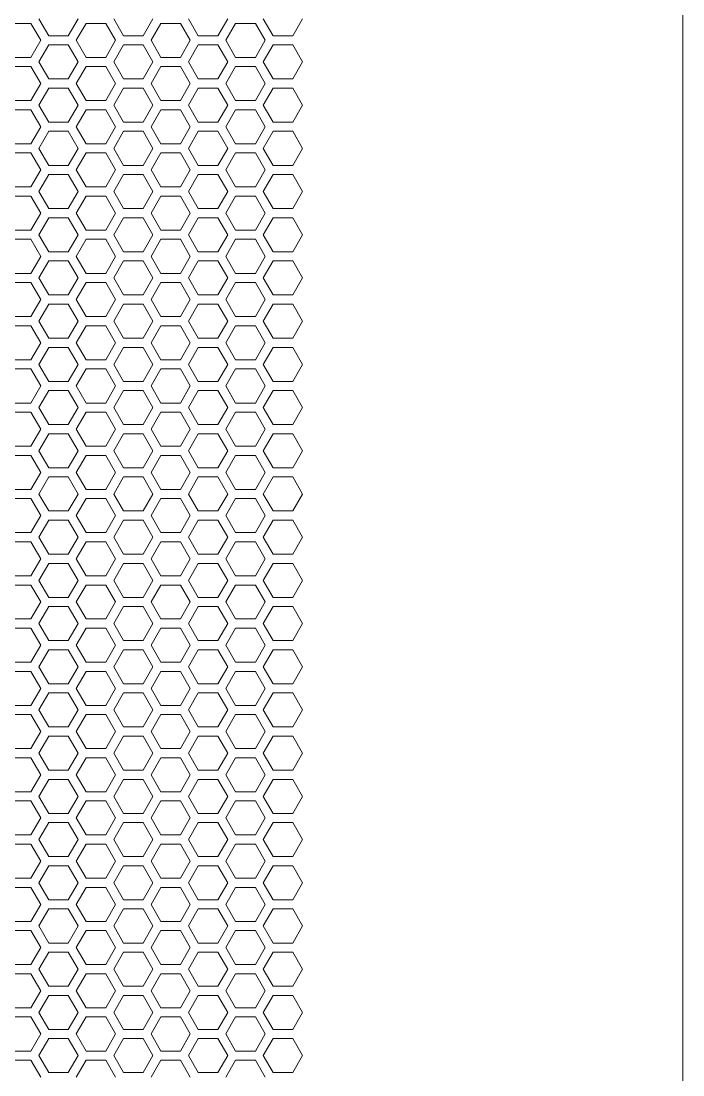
# Model space of a CAD drawing. Header units: millimetres. Extents: x 0 to 140, y -17 to 195.
# Drawn here: x 130.82 to 140, y 151.4 to 166.01 of the extents above; entities that cross this region are included whole.
import ezdxf

# ---------------------------------------------------------------- set-up
doc = ezdxf.new("R2010")
doc.units = ezdxf.units.MM
doc.layers.add('4203-42785_1_0', color=7, linetype='Continuous')
doc.layers.add('Visible (ANSI)', color=7, linetype='Continuous', lineweight=50)

# ---------------------------------------------------------------- blocks, each defined once
blk = doc.blocks.new('a')
at = {"layer": '4203-42785_1_0', "color": 0, "linetype": 'ByBlock', "lineweight": 9}
for p, q in [((1513.646, 474.192), (1513.432, 474.192)), ((1513.752, 474.008), (1513.646, 474.192)), ((1513.732, 474.242), (1513.839, 474.058)), ((1514.052, 474.058), (1514.159, 474.242)), ((1514.246, 474.192), (1514.139, 474.008)), ((1514.459, 474.192), (1514.246, 474.192)), ((1514.566, 474.008), (1514.459, 474.192)), ((1514.546, 474.242), (1514.652, 474.058)), ((1514.866, 474.058), (1514.972, 474.242)), ((1515.059, 474.192), (1514.952, 474.008)), ((1515.272, 474.192), (1515.059, 474.192)), ((1515.379, 474.008), (1515.272, 474.192)), ((1515.359, 474.242), (1515.465, 474.058)), ((1515.679, 474.058), (1515.786, 474.242)), ((1515.872, 474.192), (1515.765, 474.008)), ((1516.086, 474.192), (1515.872, 474.192)), ((1516.192, 474.008), (1516.086, 474.192)), ((1516.172, 474.242), (1516.279, 474.058)), ((1516.492, 474.058), (1516.599, 474.242)), ((1513.646, 473.823), (1513.752, 474.008)), ((1513.839, 474.058), (1514.052, 474.058)), ((1514.139, 474.008), (1514.246, 473.823)), ((1514.459, 473.823), (1514.566, 474.008)), ((1514.652, 474.058), (1514.866, 474.058)), ((1514.952, 474.008), (1515.059, 473.823)), ((1515.272, 473.823), (1515.379, 474.008)), ((1515.465, 474.058), (1515.679, 474.058)), ((1515.765, 474.008), (1515.872, 473.823)), ((1516.086, 473.823), (1516.192, 474.008)), ((1516.279, 474.058), (1516.492, 474.058)), ((1513.839, 473.958), (1513.732, 473.773)), ((1514.052, 473.958), (1513.839, 473.958)), ((1514.159, 473.773), (1514.052, 473.958)), ((1514.652, 473.958), (1514.546, 473.773)), ((1514.866, 473.958), (1514.652, 473.958)), ((1514.972, 473.773), (1514.866, 473.958)), ((1515.465, 473.958), (1515.359, 473.773)), ((1515.679, 473.958), (1515.465, 473.958)), ((1515.786, 473.773), (1515.679, 473.958)), ((1516.279, 473.958), (1516.172, 473.773)), ((1516.492, 473.958), (1516.279, 473.958)), ((1516.599, 473.773), (1516.492, 473.958)), ((1513.432, 473.823), (1513.646, 473.823)), ((1513.732, 473.773), (1513.839, 473.588)), ((1514.052, 473.588), (1514.159, 473.773)), ((1514.246, 473.823), (1514.459, 473.823)), ((1514.546, 473.773), (1514.652, 473.588)), ((1514.866, 473.588), (1514.972, 473.773)), ((1515.059, 473.823), (1515.272, 473.823)), ((1515.359, 473.773), (1515.465, 473.588)), ((1515.679, 473.588), (1515.786, 473.773)), ((1515.872, 473.823), (1516.086, 473.823)), ((1516.172, 473.773), (1516.279, 473.588)), ((1516.492, 473.588), (1516.599, 473.773)), ((1513.646, 473.723), (1513.432, 473.723)), ((1513.752, 473.538), (1513.646, 473.723)), ((1514.246, 473.723), (1514.139, 473.538)), ((1514.459, 473.723), (1514.246, 473.723)), ((1514.566, 473.538), (1514.459, 473.723)), ((1515.059, 473.723), (1514.952, 473.538)), ((1515.272, 473.723), (1515.059, 473.723)), ((1515.379, 473.538), (1515.272, 473.723)), ((1515.872, 473.723), (1515.765, 473.538)), ((1516.086, 473.723), (1515.872, 473.723)), ((1516.192, 473.538), (1516.086, 473.723)), ((1513.646, 473.353), (1513.752, 473.538)), ((1513.839, 473.588), (1514.052, 473.588)), ((1514.139, 473.538), (1514.246, 473.353)), ((1514.459, 473.353), (1514.566, 473.538)), ((1514.652, 473.588), (1514.866, 473.588)), ((1514.952, 473.538), (1515.059, 473.353)), ((1515.272, 473.353), (1515.379, 473.538)), ((1515.465, 473.588), (1515.679, 473.588)), ((1515.765, 473.538), (1515.872, 473.353)), ((1516.086, 473.353), (1516.192, 473.538)), ((1516.279, 473.588), (1516.492, 473.588)), ((1513.839, 473.488), (1513.732, 473.303)), ((1514.052, 473.488), (1513.839, 473.488)), ((1514.159, 473.303), (1514.052, 473.488)), ((1514.652, 473.488), (1514.546, 473.303)), ((1514.866, 473.488), (1514.652, 473.488)), ((1514.972, 473.303), (1514.866, 473.488)), ((1515.465, 473.488), (1515.359, 473.303)), ((1515.679, 473.488), (1515.465, 473.488)), ((1515.786, 473.303), (1515.679, 473.488)), ((1516.279, 473.488), (1516.172, 473.303)), ((1516.492, 473.488), (1516.279, 473.488)), ((1516.599, 473.303), (1516.492, 473.488)), ((1513.432, 473.353), (1513.646, 473.353)), ((1513.732, 473.303), (1513.839, 473.118)), ((1514.052, 473.118), (1514.159, 473.303)), ((1514.246, 473.353), (1514.459, 473.353)), ((1514.546, 473.303), (1514.652, 473.118)), ((1514.866, 473.118), (1514.972, 473.303)), ((1515.059, 473.353), (1515.272, 473.353)), ((1515.359, 473.303), (1515.465, 473.118)), ((1515.679, 473.118), (1515.786, 473.303)), ((1515.872, 473.353), (1516.086, 473.353)), ((1516.172, 473.303), (1516.279, 473.118)), ((1516.492, 473.118), (1516.599, 473.303)), ((1513.646, 473.253), (1513.432, 473.253)), ((1513.752, 473.069), (1513.646, 473.253)), ((1514.246, 473.253), (1514.139, 473.069)), ((1514.459, 473.253), (1514.246, 473.253)), ((1514.566, 473.069), (1514.459, 473.253)), ((1515.059, 473.253), (1514.952, 473.069)), ((1515.272, 473.253), (1515.059, 473.253)), ((1515.379, 473.069), (1515.272, 473.253)), ((1515.872, 473.253), (1515.765, 473.069)), ((1516.086, 473.253), (1515.872, 473.253)), ((1516.192, 473.069), (1516.086, 473.253)), ((1513.646, 472.884), (1513.752, 473.069)), ((1513.839, 473.118), (1514.052, 473.118)), ((1514.139, 473.069), (1514.246, 472.884)), ((1514.459, 472.884), (1514.566, 473.069)), ((1514.652, 473.118), (1514.866, 473.118)), ((1514.952, 473.069), (1515.059, 472.884)), ((1515.272, 472.884), (1515.379, 473.069)), ((1515.465, 473.118), (1515.679, 473.118)), ((1515.765, 473.069), (1515.872, 472.884)), ((1516.086, 472.884), (1516.192, 473.069)), ((1516.279, 473.118), (1516.492, 473.118)), ((1513.839, 473.019), (1513.732, 472.834)), ((1514.052, 473.019), (1513.839, 473.019)), ((1514.159, 472.834), (1514.052, 473.019)), ((1514.652, 473.019), (1514.546, 472.834)), ((1514.866, 473.019), (1514.652, 473.019)), ((1514.972, 472.834), (1514.866, 473.019)), ((1515.465, 473.019), (1515.359, 472.834)), ((1515.679, 473.019), (1515.465, 473.019)), ((1515.786, 472.834), (1515.679, 473.019)), ((1516.279, 473.019), (1516.172, 472.834)), ((1516.492, 473.019), (1516.279, 473.019)), ((1516.599, 472.834), (1516.492, 473.019)), ((1513.432, 472.884), (1513.646, 472.884)), ((1513.732, 472.834), (1513.839, 472.649)), ((1514.052, 472.649), (1514.159, 472.834)), ((1514.246, 472.884), (1514.459, 472.884)), ((1514.546, 472.834), (1514.652, 472.649)), ((1514.866, 472.649), (1514.972, 472.834)), ((1515.059, 472.884), (1515.272, 472.884)), ((1515.359, 472.834), (1515.465, 472.649)), ((1515.679, 472.649), (1515.786, 472.834)), ((1515.872, 472.884), (1516.086, 472.884)), ((1516.172, 472.834), (1516.279, 472.649)), ((1516.492, 472.649), (1516.599, 472.834)), ((1513.646, 472.784), (1513.432, 472.784)), ((1513.752, 472.599), (1513.646, 472.784)), ((1514.246, 472.784), (1514.139, 472.599)), ((1514.459, 472.784), (1514.246, 472.784)), ((1514.566, 472.599), (1514.459, 472.784)), ((1515.059, 472.784), (1514.952, 472.599)), ((1515.272, 472.784), (1515.059, 472.784)), ((1515.379, 472.599), (1515.272, 472.784)), ((1515.872, 472.784), (1515.765, 472.599)), ((1516.086, 472.784), (1515.872, 472.784)), ((1516.192, 472.599), (1516.086, 472.784)), ((1513.646, 472.414), (1513.752, 472.599)), ((1513.839, 472.649), (1514.052, 472.649)), ((1514.139, 472.599), (1514.246, 472.414)), ((1514.459, 472.414), (1514.566, 472.599)), ((1514.652, 472.649), (1514.866, 472.649)), ((1514.952, 472.599), (1515.059, 472.414)), ((1515.272, 472.414), (1515.379, 472.599)), ((1515.465, 472.649), (1515.679, 472.649)), ((1515.765, 472.599), (1515.872, 472.414)), ((1516.086, 472.414), (1516.192, 472.599)), ((1516.279, 472.649), (1516.492, 472.649)), ((1513.839, 472.549), (1513.732, 472.364)), ((1514.052, 472.549), (1513.839, 472.549)), ((1514.159, 472.364), (1514.052, 472.549)), ((1514.652, 472.549), (1514.546, 472.364)), ((1514.866, 472.549), (1514.652, 472.549)), ((1514.972, 472.364), (1514.866, 472.549)), ((1515.465, 472.549), (1515.359, 472.364)), ((1515.679, 472.549), (1515.465, 472.549)), ((1515.786, 472.364), (1515.679, 472.549)), ((1516.279, 472.549), (1516.172, 472.364)), ((1516.492, 472.549), (1516.279, 472.549)), ((1516.599, 472.364), (1516.492, 472.549)), ((1513.432, 472.414), (1513.646, 472.414)), ((1513.732, 472.364), (1513.839, 472.179)), ((1514.052, 472.179), (1514.159, 472.364)), ((1514.246, 472.414), (1514.459, 472.414)), ((1514.546, 472.364), (1514.652, 472.179)), ((1514.866, 472.179), (1514.972, 472.364)), ((1515.059, 472.414), (1515.272, 472.414)), ((1515.359, 472.364), (1515.465, 472.179)), ((1515.679, 472.179), (1515.786, 472.364)), ((1515.872, 472.414), (1516.086, 472.414)), ((1516.172, 472.364), (1516.279, 472.179)), ((1516.492, 472.179), (1516.599, 472.364)), ((1513.646, 472.314), (1513.432, 472.314)), ((1513.752, 472.129), (1513.646, 472.314)), ((1514.246, 472.314), (1514.139, 472.129)), ((1514.459, 472.314), (1514.246, 472.314)), ((1514.566, 472.129), (1514.459, 472.314)), ((1515.059, 472.314), (1514.952, 472.129)), ((1515.272, 472.314), (1515.059, 472.314)), ((1515.379, 472.129), (1515.272, 472.314)), ((1515.872, 472.314), (1515.765, 472.129)), ((1516.086, 472.314), (1515.872, 472.314)), ((1516.192, 472.129), (1516.086, 472.314)), ((1513.839, 472.179), (1514.052, 472.179)), ((1514.652, 472.179), (1514.866, 472.179)), ((1515.465, 472.179), (1515.679, 472.179)), ((1516.279, 472.179), (1516.492, 472.179)), ((1513.646, 471.945), (1513.752, 472.129)), ((1513.839, 472.08), (1513.732, 471.895)), ((1514.052, 472.08), (1513.839, 472.08)), ((1514.159, 471.895), (1514.052, 472.08)), ((1514.139, 472.129), (1514.246, 471.945)), ((1514.459, 471.945), (1514.566, 472.129)), ((1514.652, 472.08), (1514.546, 471.895)), ((1514.866, 472.08), (1514.652, 472.08)), ((1514.972, 471.895), (1514.866, 472.08)), ((1514.952, 472.129), (1515.059, 471.945)), ((1515.272, 471.945), (1515.379, 472.129)), ((1515.465, 472.08), (1515.359, 471.895)), ((1515.679, 472.08), (1515.465, 472.08)), ((1515.786, 471.895), (1515.679, 472.08)), ((1515.765, 472.129), (1515.872, 471.945)), ((1516.086, 471.945), (1516.192, 472.129)), ((1516.279, 472.08), (1516.172, 471.895)), ((1516.492, 472.08), (1516.279, 472.08)), ((1516.599, 471.895), (1516.492, 472.08)), ((1513.432, 471.945), (1513.646, 471.945)), ((1514.246, 471.945), (1514.459, 471.945)), ((1515.059, 471.945), (1515.272, 471.945)), ((1515.872, 471.945), (1516.086, 471.945)), ((1513.646, 471.845), (1513.432, 471.845)), ((1513.752, 471.66), (1513.646, 471.845)), ((1513.732, 471.895), (1513.839, 471.71)), ((1514.052, 471.71), (1514.159, 471.895)), ((1514.246, 471.845), (1514.139, 471.66)), ((1514.459, 471.845), (1514.246, 471.845)), ((1514.566, 471.66), (1514.459, 471.845)), ((1514.546, 471.895), (1514.652, 471.71)), ((1514.866, 471.71), (1514.972, 471.895)), ((1515.059, 471.845), (1514.952, 471.66)), ((1515.272, 471.845), (1515.059, 471.845)), ((1515.379, 471.66), (1515.272, 471.845)), ((1515.359, 471.895), (1515.465, 471.71)), ((1515.679, 471.71), (1515.786, 471.895)), ((1515.872, 471.845), (1515.765, 471.66)), ((1516.086, 471.845), (1515.872, 471.845)), ((1516.192, 471.66), (1516.086, 471.845)), ((1516.172, 471.895), (1516.279, 471.71)), ((1516.492, 471.71), (1516.599, 471.895)), ((1513.839, 471.71), (1514.052, 471.71)), ((1514.652, 471.71), (1514.866, 471.71)), ((1515.465, 471.71), (1515.679, 471.71)), ((1516.279, 471.71), (1516.492, 471.71)), ((1513.646, 471.475), (1513.752, 471.66)), ((1513.839, 471.61), (1513.732, 471.425)), ((1514.052, 471.61), (1513.839, 471.61)), ((1514.159, 471.425), (1514.052, 471.61)), ((1514.139, 471.66), (1514.246, 471.475)), ((1514.459, 471.475), (1514.566, 471.66)), ((1514.652, 471.61), (1514.546, 471.425)), ((1514.866, 471.61), (1514.652, 471.61)), ((1514.972, 471.425), (1514.866, 471.61)), ((1514.952, 471.66), (1515.059, 471.475)), ((1515.272, 471.475), (1515.379, 471.66)), ((1515.465, 471.61), (1515.359, 471.425)), ((1515.679, 471.61), (1515.465, 471.61)), ((1515.786, 471.425), (1515.679, 471.61)), ((1515.765, 471.66), (1515.872, 471.475)), ((1516.086, 471.475), (1516.192, 471.66)), ((1516.279, 471.61), (1516.172, 471.425)), ((1516.492, 471.61), (1516.279, 471.61)), ((1516.599, 471.425), (1516.492, 471.61)), ((1513.432, 471.475), (1513.646, 471.475)), ((1514.246, 471.475), (1514.459, 471.475)), ((1515.059, 471.475), (1515.272, 471.475)), ((1515.872, 471.475), (1516.086, 471.475)), ((1513.646, 471.375), (1513.432, 471.375)), ((1513.752, 471.19), (1513.646, 471.375)), ((1513.732, 471.425), (1513.839, 471.24)), ((1514.052, 471.24), (1514.159, 471.425)), ((1514.246, 471.375), (1514.139, 471.19)), ((1514.459, 471.375), (1514.246, 471.375)), ((1514.566, 471.19), (1514.459, 471.375)), ((1514.546, 471.425), (1514.652, 471.24)), ((1514.866, 471.24), (1514.972, 471.425)), ((1515.059, 471.375), (1514.952, 471.19)), ((1515.272, 471.375), (1515.059, 471.375)), ((1515.379, 471.19), (1515.272, 471.375)), ((1515.359, 471.425), (1515.465, 471.24)), ((1515.679, 471.24), (1515.786, 471.425)), ((1515.872, 471.375), (1515.765, 471.19)), ((1516.086, 471.375), (1515.872, 471.375)), ((1516.192, 471.19), (1516.086, 471.375)), ((1516.172, 471.425), (1516.279, 471.24)), ((1516.492, 471.24), (1516.599, 471.425)), ((1513.839, 471.24), (1514.052, 471.24)), ((1514.652, 471.24), (1514.866, 471.24)), ((1515.465, 471.24), (1515.679, 471.24)), ((1516.279, 471.24), (1516.492, 471.24)), ((1513.646, 471.005), (1513.752, 471.19)), ((1513.839, 471.14), (1513.732, 470.956)), ((1514.052, 471.14), (1513.839, 471.14)), ((1514.159, 470.956), (1514.052, 471.14)), ((1514.139, 471.19), (1514.246, 471.005)), ((1514.459, 471.005), (1514.566, 471.19)), ((1514.652, 471.14), (1514.546, 470.956)), ((1514.866, 471.14), (1514.652, 471.14)), ((1514.972, 470.956), (1514.866, 471.14)), ((1514.952, 471.19), (1515.059, 471.005)), ((1515.272, 471.005), (1515.379, 471.19)), ((1515.465, 471.14), (1515.359, 470.956)), ((1515.679, 471.14), (1515.465, 471.14)), ((1515.786, 470.956), (1515.679, 471.14)), ((1515.765, 471.19), (1515.872, 471.005)), ((1516.086, 471.005), (1516.192, 471.19)), ((1516.279, 471.14), (1516.172, 470.956)), ((1516.492, 471.14), (1516.279, 471.14)), ((1516.599, 470.956), (1516.492, 471.14)), ((1513.432, 471.005), (1513.646, 471.005)), ((1514.246, 471.005), (1514.459, 471.005)), ((1515.059, 471.005), (1515.272, 471.005)), ((1515.872, 471.005), (1516.086, 471.005)), ((1513.646, 470.906), (1513.432, 470.906)), ((1513.752, 470.721), (1513.646, 470.906)), ((1513.732, 470.956), (1513.839, 470.771)), ((1514.052, 470.771), (1514.159, 470.956)), ((1514.246, 470.906), (1514.139, 470.721)), ((1514.459, 470.906), (1514.246, 470.906)), ((1514.566, 470.721), (1514.459, 470.906)), ((1514.546, 470.956), (1514.652, 470.771)), ((1514.866, 470.771), (1514.972, 470.956)), ((1515.059, 470.906), (1514.952, 470.721)), ((1515.272, 470.906), (1515.059, 470.906)), ((1515.379, 470.721), (1515.272, 470.906)), ((1515.359, 470.956), (1515.465, 470.771)), ((1515.679, 470.771), (1515.786, 470.956)), ((1515.872, 470.906), (1515.765, 470.721)), ((1516.086, 470.906), (1515.872, 470.906)), ((1516.192, 470.721), (1516.086, 470.906)), ((1516.172, 470.956), (1516.279, 470.771)), ((1516.492, 470.771), (1516.599, 470.956)), ((1513.839, 470.771), (1514.052, 470.771)), ((1514.652, 470.771), (1514.866, 470.771)), ((1515.465, 470.771), (1515.679, 470.771)), ((1516.279, 470.771), (1516.492, 470.771)), ((1513.646, 470.536), (1513.752, 470.721)), ((1513.839, 470.671), (1513.732, 470.486)), ((1514.052, 470.671), (1513.839, 470.671)), ((1514.159, 470.486), (1514.052, 470.671)), ((1514.139, 470.721), (1514.246, 470.536)), ((1514.459, 470.536), (1514.566, 470.721)), ((1514.652, 470.671), (1514.546, 470.486)), ((1514.866, 470.671), (1514.652, 470.671)), ((1514.972, 470.486), (1514.866, 470.671)), ((1514.952, 470.721), (1515.059, 470.536)), ((1515.272, 470.536), (1515.379, 470.721)), ((1515.465, 470.671), (1515.359, 470.486)), ((1515.679, 470.671), (1515.465, 470.671)), ((1515.786, 470.486), (1515.679, 470.671)), ((1515.765, 470.721), (1515.872, 470.536)), ((1516.086, 470.536), (1516.192, 470.721)), ((1516.279, 470.671), (1516.172, 470.486)), ((1516.492, 470.671), (1516.279, 470.671)), ((1516.599, 470.486), (1516.492, 470.671)), ((1513.432, 470.536), (1513.646, 470.536)), ((1514.246, 470.536), (1514.459, 470.536)), ((1515.059, 470.536), (1515.272, 470.536)), ((1515.872, 470.536), (1516.086, 470.536)), ((1513.646, 470.436), (1513.432, 470.436)), ((1513.752, 470.251), (1513.646, 470.436)), ((1513.732, 470.486), (1513.839, 470.301)), ((1514.052, 470.301), (1514.159, 470.486)), ((1514.246, 470.436), (1514.139, 470.251)), ((1514.459, 470.436), (1514.246, 470.436)), ((1514.566, 470.251), (1514.459, 470.436)), ((1514.546, 470.486), (1514.652, 470.301)), ((1514.866, 470.301), (1514.972, 470.486)), ((1515.059, 470.436), (1514.952, 470.251)), ((1515.272, 470.436), (1515.059, 470.436)), ((1515.379, 470.251), (1515.272, 470.436)), ((1515.359, 470.486), (1515.465, 470.301)), ((1515.679, 470.301), (1515.786, 470.486)), ((1515.872, 470.436), (1515.765, 470.251)), ((1516.086, 470.436), (1515.872, 470.436)), ((1516.192, 470.251), (1516.086, 470.436)), ((1516.172, 470.486), (1516.279, 470.301)), ((1516.492, 470.301), (1516.599, 470.486)), ((1513.839, 470.301), (1514.052, 470.301)), ((1514.652, 470.301), (1514.866, 470.301)), ((1515.465, 470.301), (1515.679, 470.301)), ((1516.279, 470.301), (1516.492, 470.301)), ((1513.646, 470.066), (1513.752, 470.251)), ((1513.839, 470.201), (1513.732, 470.016)), ((1514.052, 470.201), (1513.839, 470.201)), ((1514.159, 470.016), (1514.052, 470.201)), ((1514.139, 470.251), (1514.246, 470.066)), ((1514.459, 470.066), (1514.566, 470.251)), ((1514.652, 470.201), (1514.546, 470.016)), ((1514.866, 470.201), (1514.652, 470.201)), ((1514.972, 470.016), (1514.866, 470.201)), ((1514.952, 470.251), (1515.059, 470.066)), ((1515.272, 470.066), (1515.379, 470.251)), ((1515.465, 470.201), (1515.359, 470.016)), ((1515.679, 470.201), (1515.465, 470.201)), ((1515.786, 470.016), (1515.679, 470.201)), ((1515.765, 470.251), (1515.872, 470.066)), ((1516.086, 470.066), (1516.192, 470.251)), ((1516.279, 470.201), (1516.172, 470.016)), ((1516.492, 470.201), (1516.279, 470.201)), ((1516.599, 470.016), (1516.492, 470.201)), ((1513.432, 470.066), (1513.646, 470.066)), ((1513.646, 469.967), (1513.432, 469.967)), ((1513.752, 469.782), (1513.646, 469.967)), ((1513.732, 470.016), (1513.839, 469.832)), ((1514.052, 469.832), (1514.159, 470.016)), ((1514.246, 469.967), (1514.139, 469.782)), ((1514.246, 470.066), (1514.459, 470.066)), ((1514.459, 469.967), (1514.246, 469.967)), ((1514.566, 469.782), (1514.459, 469.967)), ((1514.546, 470.016), (1514.652, 469.832)), ((1514.866, 469.832), (1514.972, 470.016)), ((1515.059, 469.967), (1514.952, 469.782)), ((1515.059, 470.066), (1515.272, 470.066)), ((1515.272, 469.967), (1515.059, 469.967)), ((1515.379, 469.782), (1515.272, 469.967)), ((1515.359, 470.016), (1515.465, 469.832)), ((1515.679, 469.832), (1515.786, 470.016)), ((1515.872, 469.967), (1515.765, 469.782)), ((1515.872, 470.066), (1516.086, 470.066)), ((1516.086, 469.967), (1515.872, 469.967)), ((1516.192, 469.782), (1516.086, 469.967)), ((1516.172, 470.016), (1516.279, 469.832)), ((1516.492, 469.832), (1516.599, 470.016)), ((1513.646, 469.597), (1513.752, 469.782)), ((1513.839, 469.732), (1513.732, 469.547)), ((1513.839, 469.832), (1514.052, 469.832)), ((1514.052, 469.732), (1513.839, 469.732)), ((1514.159, 469.547), (1514.052, 469.732)), ((1514.139, 469.782), (1514.246, 469.597)), ((1514.459, 469.597), (1514.566, 469.782)), ((1514.652, 469.732), (1514.546, 469.547)), ((1514.652, 469.832), (1514.866, 469.832)), ((1514.866, 469.732), (1514.652, 469.732)), ((1514.972, 469.547), (1514.866, 469.732)), ((1514.952, 469.782), (1515.059, 469.597)), ((1515.272, 469.597), (1515.379, 469.782)), ((1515.465, 469.732), (1515.359, 469.547)), ((1515.465, 469.832), (1515.679, 469.832)), ((1515.679, 469.732), (1515.465, 469.732)), ((1515.786, 469.547), (1515.679, 469.732)), ((1515.765, 469.782), (1515.872, 469.597)), ((1516.086, 469.597), (1516.192, 469.782)), ((1516.279, 469.732), (1516.172, 469.547)), ((1516.279, 469.832), (1516.492, 469.832)), ((1516.492, 469.732), (1516.279, 469.732)), ((1516.599, 469.547), (1516.492, 469.732)), ((1513.432, 469.597), (1513.646, 469.597)), ((1513.646, 469.497), (1513.432, 469.497)), ((1513.752, 469.312), (1513.646, 469.497)), ((1513.732, 469.547), (1513.839, 469.362)), ((1514.052, 469.362), (1514.159, 469.547)), ((1514.246, 469.497), (1514.139, 469.312)), ((1514.246, 469.597), (1514.459, 469.597)), ((1514.459, 469.497), (1514.246, 469.497)), ((1514.566, 469.312), (1514.459, 469.497)), ((1514.546, 469.547), (1514.652, 469.362)), ((1514.866, 469.362), (1514.972, 469.547)), ((1515.059, 469.497), (1514.952, 469.312)), ((1515.059, 469.597), (1515.272, 469.597)), ((1515.272, 469.497), (1515.059, 469.497)), ((1515.379, 469.312), (1515.272, 469.497)), ((1515.359, 469.547), (1515.465, 469.362)), ((1515.679, 469.362), (1515.786, 469.547)), ((1515.872, 469.497), (1515.765, 469.312)), ((1515.872, 469.597), (1516.086, 469.597)), ((1516.086, 469.497), (1515.872, 469.497)), ((1516.192, 469.312), (1516.086, 469.497)), ((1516.172, 469.547), (1516.279, 469.362)), ((1516.492, 469.362), (1516.599, 469.547)), ((1513.646, 469.127), (1513.752, 469.312)), ((1513.839, 469.362), (1514.052, 469.362)), ((1514.139, 469.312), (1514.246, 469.127)), ((1514.459, 469.127), (1514.566, 469.312)), ((1514.652, 469.362), (1514.866, 469.362)), ((1514.952, 469.312), (1515.059, 469.127)), ((1515.272, 469.127), (1515.379, 469.312)), ((1515.465, 469.362), (1515.679, 469.362)), ((1515.765, 469.312), (1515.872, 469.127)), ((1516.086, 469.127), (1516.192, 469.312)), ((1516.279, 469.362), (1516.492, 469.362)), ((1513.839, 469.262), (1513.732, 469.077)), ((1514.052, 469.262), (1513.839, 469.262)), ((1514.159, 469.077), (1514.052, 469.262)), ((1514.652, 469.262), (1514.546, 469.077)), ((1514.866, 469.262), (1514.652, 469.262)), ((1514.972, 469.077), (1514.866, 469.262)), ((1515.465, 469.262), (1515.359, 469.077)), ((1515.679, 469.262), (1515.465, 469.262)), ((1515.786, 469.077), (1515.679, 469.262)), ((1516.279, 469.262), (1516.172, 469.077)), ((1516.492, 469.262), (1516.279, 469.262)), ((1516.599, 469.077), (1516.492, 469.262)), ((1513.432, 469.127), (1513.646, 469.127)), ((1513.732, 469.077), (1513.839, 468.893)), ((1514.052, 468.893), (1514.159, 469.077)), ((1514.246, 469.127), (1514.459, 469.127)), ((1514.546, 469.077), (1514.652, 468.893)), ((1514.866, 468.893), (1514.972, 469.077)), ((1515.059, 469.127), (1515.272, 469.127)), ((1515.359, 469.077), (1515.465, 468.893)), ((1515.679, 468.893), (1515.786, 469.077)), ((1515.872, 469.127), (1516.086, 469.127)), ((1516.172, 469.077), (1516.279, 468.893)), ((1516.492, 468.893), (1516.599, 469.077)), ((1513.646, 469.027), (1513.432, 469.027)), ((1513.752, 468.843), (1513.646, 469.027)), ((1514.246, 469.027), (1514.139, 468.843)), ((1514.459, 469.027), (1514.246, 469.027)), ((1514.566, 468.843), (1514.459, 469.027)), ((1515.059, 469.027), (1514.952, 468.843)), ((1515.272, 469.027), (1515.059, 469.027)), ((1515.379, 468.843), (1515.272, 469.027)), ((1515.872, 469.027), (1515.765, 468.843)), ((1516.086, 469.027), (1515.872, 469.027)), ((1516.192, 468.843), (1516.086, 469.027)), ((1513.646, 468.658), (1513.752, 468.843)), ((1513.839, 468.893), (1514.052, 468.893)), ((1514.139, 468.843), (1514.246, 468.658)), ((1514.459, 468.658), (1514.566, 468.843)), ((1514.652, 468.893), (1514.866, 468.893)), ((1514.952, 468.843), (1515.059, 468.658)), ((1515.272, 468.658), (1515.379, 468.843)), ((1515.465, 468.893), (1515.679, 468.893)), ((1515.765, 468.843), (1515.872, 468.658)), ((1516.086, 468.658), (1516.192, 468.843)), ((1516.279, 468.893), (1516.492, 468.893)), ((1513.839, 468.793), (1513.732, 468.608)), ((1514.052, 468.793), (1513.839, 468.793)), ((1514.159, 468.608), (1514.052, 468.793)), ((1514.652, 468.793), (1514.546, 468.608)), ((1514.866, 468.793), (1514.652, 468.793)), ((1514.972, 468.608), (1514.866, 468.793)), ((1515.465, 468.793), (1515.359, 468.608)), ((1515.679, 468.793), (1515.465, 468.793)), ((1515.786, 468.608), (1515.679, 468.793)), ((1516.279, 468.793), (1516.172, 468.608)), ((1516.492, 468.793), (1516.279, 468.793)), ((1516.599, 468.608), (1516.492, 468.793)), ((1513.432, 468.658), (1513.646, 468.658)), ((1513.732, 468.608), (1513.839, 468.423)), ((1514.052, 468.423), (1514.159, 468.608)), ((1514.246, 468.658), (1514.459, 468.658)), ((1514.546, 468.608), (1514.652, 468.423)), ((1514.866, 468.423), (1514.972, 468.608)), ((1515.059, 468.658), (1515.272, 468.658)), ((1515.359, 468.608), (1515.465, 468.423)), ((1515.679, 468.423), (1515.786, 468.608)), ((1515.872, 468.658), (1516.086, 468.658)), ((1516.172, 468.608), (1516.279, 468.423)), ((1516.492, 468.423), (1516.599, 468.608)), ((1513.646, 468.558), (1513.432, 468.558)), ((1513.752, 468.373), (1513.646, 468.558)), ((1514.246, 468.558), (1514.139, 468.373)), ((1514.459, 468.558), (1514.246, 468.558)), ((1514.566, 468.373), (1514.459, 468.558)), ((1515.059, 468.558), (1514.952, 468.373)), ((1515.272, 468.558), (1515.059, 468.558)), ((1515.379, 468.373), (1515.272, 468.558)), ((1515.872, 468.558), (1515.765, 468.373)), ((1516.086, 468.558), (1515.872, 468.558)), ((1516.192, 468.373), (1516.086, 468.558)), ((1513.646, 468.188), (1513.752, 468.373)), ((1513.839, 468.423), (1514.052, 468.423)), ((1514.139, 468.373), (1514.246, 468.188)), ((1514.459, 468.188), (1514.566, 468.373)), ((1514.652, 468.423), (1514.866, 468.423)), ((1514.952, 468.373), (1515.059, 468.188)), ((1515.272, 468.188), (1515.379, 468.373)), ((1515.465, 468.423), (1515.679, 468.423)), ((1515.765, 468.373), (1515.872, 468.188)), ((1516.086, 468.188), (1516.192, 468.373)), ((1516.279, 468.423), (1516.492, 468.423)), ((1513.839, 468.323), (1513.732, 468.138)), ((1514.052, 468.323), (1513.839, 468.323)), ((1514.159, 468.138), (1514.052, 468.323)), ((1514.652, 468.323), (1514.546, 468.138)), ((1514.866, 468.323), (1514.652, 468.323)), ((1514.972, 468.138), (1514.866, 468.323)), ((1515.465, 468.323), (1515.359, 468.138)), ((1515.679, 468.323), (1515.465, 468.323)), ((1515.786, 468.138), (1515.679, 468.323)), ((1516.279, 468.323), (1516.172, 468.138)), ((1516.492, 468.323), (1516.279, 468.323)), ((1516.599, 468.138), (1516.492, 468.323)), ((1513.432, 468.188), (1513.646, 468.188)), ((1513.732, 468.138), (1513.839, 467.953)), ((1514.052, 467.953), (1514.159, 468.138)), ((1514.246, 468.188), (1514.459, 468.188)), ((1514.546, 468.138), (1514.652, 467.953)), ((1514.866, 467.953), (1514.972, 468.138)), ((1515.059, 468.188), (1515.272, 468.188)), ((1515.359, 468.138), (1515.465, 467.953)), ((1515.679, 467.953), (1515.786, 468.138)), ((1515.872, 468.188), (1516.086, 468.188)), ((1516.172, 468.138), (1516.279, 467.953)), ((1516.492, 467.953), (1516.599, 468.138)), ((1513.646, 468.088), (1513.432, 468.088)), ((1513.752, 467.904), (1513.646, 468.088)), ((1514.246, 468.088), (1514.139, 467.904)), ((1514.459, 468.088), (1514.246, 468.088)), ((1514.566, 467.904), (1514.459, 468.088)), ((1515.059, 468.088), (1514.952, 467.904)), ((1515.272, 468.088), (1515.059, 468.088)), ((1515.379, 467.904), (1515.272, 468.088)), ((1515.872, 468.088), (1515.765, 467.904)), ((1516.086, 468.088), (1515.872, 468.088)), ((1516.192, 467.904), (1516.086, 468.088)), ((1513.646, 467.719), (1513.752, 467.904)), ((1513.839, 467.953), (1514.052, 467.953)), ((1514.139, 467.904), (1514.246, 467.719)), ((1514.459, 467.719), (1514.566, 467.904)), ((1514.652, 467.953), (1514.866, 467.953)), ((1514.952, 467.904), (1515.059, 467.719)), ((1515.272, 467.719), (1515.379, 467.904)), ((1515.465, 467.953), (1515.679, 467.953)), ((1515.765, 467.904), (1515.872, 467.719)), ((1516.086, 467.719), (1516.192, 467.904)), ((1516.279, 467.953), (1516.492, 467.953)), ((1513.839, 467.854), (1513.732, 467.669)), ((1514.052, 467.854), (1513.839, 467.854)), ((1514.159, 467.669), (1514.052, 467.854)), ((1514.652, 467.854), (1514.546, 467.669)), ((1514.866, 467.854), (1514.652, 467.854)), ((1514.972, 467.669), (1514.866, 467.854)), ((1515.465, 467.854), (1515.359, 467.669)), ((1515.679, 467.854), (1515.465, 467.854)), ((1515.786, 467.669), (1515.679, 467.854)), ((1516.279, 467.854), (1516.172, 467.669)), ((1516.492, 467.854), (1516.279, 467.854)), ((1516.599, 467.669), (1516.492, 467.854)), ((1513.432, 467.719), (1513.646, 467.719)), ((1513.732, 467.669), (1513.839, 467.484)), ((1514.052, 467.484), (1514.159, 467.669)), ((1514.246, 467.719), (1514.459, 467.719)), ((1514.546, 467.669), (1514.652, 467.484)), ((1514.866, 467.484), (1514.972, 467.669)), ((1515.059, 467.719), (1515.272, 467.719)), ((1515.359, 467.669), (1515.465, 467.484)), ((1515.679, 467.484), (1515.786, 467.669)), ((1515.872, 467.719), (1516.086, 467.719)), ((1516.172, 467.669), (1516.279, 467.484)), ((1516.492, 467.484), (1516.599, 467.669)), ((1513.646, 467.619), (1513.432, 467.619)), ((1513.752, 467.434), (1513.646, 467.619)), ((1514.246, 467.619), (1514.139, 467.434)), ((1514.459, 467.619), (1514.246, 467.619)), ((1514.566, 467.434), (1514.459, 467.619)), ((1515.059, 467.619), (1514.952, 467.434)), ((1515.272, 467.619), (1515.059, 467.619)), ((1515.379, 467.434), (1515.272, 467.619)), ((1515.872, 467.619), (1515.765, 467.434)), ((1516.086, 467.619), (1515.872, 467.619)), ((1516.192, 467.434), (1516.086, 467.619)), ((1513.839, 467.484), (1514.052, 467.484)), ((1514.652, 467.484), (1514.866, 467.484)), ((1515.465, 467.484), (1515.679, 467.484)), ((1516.279, 467.484), (1516.492, 467.484)), ((1513.646, 467.249), (1513.752, 467.434)), ((1513.839, 467.384), (1513.732, 467.199)), ((1514.052, 467.384), (1513.839, 467.384)), ((1514.159, 467.199), (1514.052, 467.384)), ((1514.139, 467.434), (1514.246, 467.249)), ((1514.459, 467.249), (1514.566, 467.434)), ((1514.652, 467.384), (1514.546, 467.199)), ((1514.866, 467.384), (1514.652, 467.384)), ((1514.972, 467.199), (1514.866, 467.384)), ((1514.952, 467.434), (1515.059, 467.249)), ((1515.272, 467.249), (1515.379, 467.434)), ((1515.465, 467.384), (1515.359, 467.199)), ((1515.679, 467.384), (1515.465, 467.384)), ((1515.786, 467.199), (1515.679, 467.384)), ((1515.765, 467.434), (1515.872, 467.249)), ((1516.086, 467.249), (1516.192, 467.434)), ((1516.279, 467.384), (1516.172, 467.199)), ((1516.492, 467.384), (1516.279, 467.384)), ((1516.599, 467.199), (1516.492, 467.384)), ((1513.432, 467.249), (1513.646, 467.249)), ((1514.246, 467.249), (1514.459, 467.249)), ((1515.059, 467.249), (1515.272, 467.249)), ((1515.872, 467.249), (1516.086, 467.249)), ((1513.646, 467.149), (1513.432, 467.149)), ((1513.752, 466.964), (1513.646, 467.149)), ((1513.732, 467.199), (1513.839, 467.014)), ((1514.052, 467.014), (1514.159, 467.199)), ((1514.246, 467.149), (1514.139, 466.964)), ((1514.459, 467.149), (1514.246, 467.149)), ((1514.566, 466.964), (1514.459, 467.149)), ((1514.546, 467.199), (1514.652, 467.014)), ((1514.866, 467.014), (1514.972, 467.199)), ((1515.059, 467.149), (1514.952, 466.964)), ((1515.272, 467.149), (1515.059, 467.149)), ((1515.379, 466.964), (1515.272, 467.149)), ((1515.359, 467.199), (1515.465, 467.014)), ((1515.679, 467.014), (1515.786, 467.199)), ((1515.872, 467.149), (1515.765, 466.964)), ((1516.086, 467.149), (1515.872, 467.149)), ((1516.192, 466.964), (1516.086, 467.149)), ((1516.172, 467.199), (1516.279, 467.014)), ((1516.492, 467.014), (1516.599, 467.199)), ((1513.839, 467.014), (1514.052, 467.014)), ((1514.652, 467.014), (1514.866, 467.014)), ((1515.465, 467.014), (1515.679, 467.014)), ((1516.279, 467.014), (1516.492, 467.014)), ((1513.646, 466.78), (1513.752, 466.964)), ((1513.839, 466.915), (1513.732, 466.73)), ((1514.052, 466.915), (1513.839, 466.915)), ((1514.159, 466.73), (1514.052, 466.915)), ((1514.139, 466.964), (1514.246, 466.78)), ((1514.459, 466.78), (1514.566, 466.964)), ((1514.652, 466.915), (1514.546, 466.73)), ((1514.866, 466.915), (1514.652, 466.915)), ((1514.972, 466.73), (1514.866, 466.915)), ((1514.952, 466.964), (1515.059, 466.78)), ((1515.272, 466.78), (1515.379, 466.964)), ((1515.465, 466.915), (1515.359, 466.73)), ((1515.679, 466.915), (1515.465, 466.915)), ((1515.786, 466.73), (1515.679, 466.915)), ((1515.765, 466.964), (1515.872, 466.78)), ((1516.086, 466.78), (1516.192, 466.964)), ((1516.279, 466.915), (1516.172, 466.73)), ((1516.492, 466.915), (1516.279, 466.915)), ((1516.599, 466.73), (1516.492, 466.915)), ((1513.432, 466.78), (1513.646, 466.78)), ((1514.246, 466.78), (1514.459, 466.78)), ((1515.059, 466.78), (1515.272, 466.78)), ((1515.872, 466.78), (1516.086, 466.78)), ((1513.646, 466.68), (1513.432, 466.68)), ((1513.752, 466.495), (1513.646, 466.68)), ((1513.732, 466.73), (1513.839, 466.545)), ((1514.052, 466.545), (1514.159, 466.73)), ((1514.246, 466.68), (1514.139, 466.495)), ((1514.459, 466.68), (1514.246, 466.68)), ((1514.566, 466.495), (1514.459, 466.68)), ((1514.546, 466.73), (1514.652, 466.545)), ((1514.866, 466.545), (1514.972, 466.73)), ((1515.059, 466.68), (1514.952, 466.495)), ((1515.272, 466.68), (1515.059, 466.68)), ((1515.379, 466.495), (1515.272, 466.68)), ((1515.359, 466.73), (1515.465, 466.545)), ((1515.679, 466.545), (1515.786, 466.73)), ((1515.872, 466.68), (1515.765, 466.495)), ((1516.086, 466.68), (1515.872, 466.68)), ((1516.192, 466.495), (1516.086, 466.68)), ((1516.172, 466.73), (1516.279, 466.545)), ((1516.492, 466.545), (1516.599, 466.73)), ((1513.839, 466.545), (1514.052, 466.545)), ((1514.652, 466.545), (1514.866, 466.545)), ((1515.465, 466.545), (1515.679, 466.545)), ((1516.279, 466.545), (1516.492, 466.545)), ((1513.646, 466.31), (1513.752, 466.495)), ((1513.839, 466.445), (1513.732, 466.26)), ((1514.052, 466.445), (1513.839, 466.445)), ((1514.159, 466.26), (1514.052, 466.445)), ((1514.139, 466.495), (1514.246, 466.31)), ((1514.459, 466.31), (1514.566, 466.495)), ((1514.652, 466.445), (1514.546, 466.26)), ((1514.866, 466.445), (1514.652, 466.445)), ((1514.972, 466.26), (1514.866, 466.445)), ((1514.952, 466.495), (1515.059, 466.31)), ((1515.272, 466.31), (1515.379, 466.495)), ((1515.465, 466.445), (1515.359, 466.26)), ((1515.679, 466.445), (1515.465, 466.445)), ((1515.786, 466.26), (1515.679, 466.445)), ((1515.765, 466.495), (1515.872, 466.31)), ((1516.086, 466.31), (1516.192, 466.495)), ((1516.279, 466.445), (1516.172, 466.26)), ((1516.492, 466.445), (1516.279, 466.445)), ((1516.599, 466.26), (1516.492, 466.445)), ((1513.432, 466.31), (1513.646, 466.31)), ((1514.246, 466.31), (1514.459, 466.31)), ((1515.059, 466.31), (1515.272, 466.31)), ((1515.872, 466.31), (1516.086, 466.31)), ((1513.646, 466.21), (1513.432, 466.21)), ((1513.752, 466.025), (1513.646, 466.21)), ((1513.732, 466.26), (1513.839, 466.075)), ((1514.052, 466.075), (1514.159, 466.26)), ((1514.246, 466.21), (1514.139, 466.025)), ((1514.459, 466.21), (1514.246, 466.21)), ((1514.566, 466.025), (1514.459, 466.21)), ((1514.546, 466.26), (1514.652, 466.075)), ((1514.866, 466.075), (1514.972, 466.26)), ((1515.059, 466.21), (1514.952, 466.025)), ((1515.272, 466.21), (1515.059, 466.21)), ((1515.379, 466.025), (1515.272, 466.21)), ((1515.359, 466.26), (1515.465, 466.075)), ((1515.679, 466.075), (1515.786, 466.26)), ((1515.872, 466.21), (1515.765, 466.025)), ((1516.086, 466.21), (1515.872, 466.21)), ((1516.192, 466.025), (1516.086, 466.21)), ((1516.172, 466.26), (1516.279, 466.075)), ((1516.492, 466.075), (1516.599, 466.26)), ((1513.839, 466.075), (1514.052, 466.075)), ((1514.652, 466.075), (1514.866, 466.075)), ((1515.465, 466.075), (1515.679, 466.075)), ((1516.279, 466.075), (1516.492, 466.075)), ((1513.646, 465.84), (1513.752, 466.025)), ((1513.839, 465.975), (1513.732, 465.791)), ((1514.052, 465.975), (1513.839, 465.975)), ((1514.159, 465.791), (1514.052, 465.975)), ((1514.139, 466.025), (1514.246, 465.84)), ((1514.459, 465.84), (1514.566, 466.025)), ((1514.652, 465.975), (1514.546, 465.791)), ((1514.866, 465.975), (1514.652, 465.975)), ((1514.972, 465.791), (1514.866, 465.975)), ((1514.952, 466.025), (1515.059, 465.84)), ((1515.272, 465.84), (1515.379, 466.025)), ((1515.465, 465.975), (1515.359, 465.791)), ((1515.679, 465.975), (1515.465, 465.975)), ((1515.786, 465.791), (1515.679, 465.975)), ((1515.765, 466.025), (1515.872, 465.84)), ((1516.086, 465.84), (1516.192, 466.025)), ((1516.279, 465.975), (1516.172, 465.791)), ((1516.492, 465.975), (1516.279, 465.975)), ((1516.599, 465.791), (1516.492, 465.975)), ((1513.432, 465.84), (1513.646, 465.84)), ((1514.246, 465.84), (1514.459, 465.84)), ((1515.059, 465.84), (1515.272, 465.84)), ((1515.872, 465.84), (1516.086, 465.84)), ((1513.646, 465.741), (1513.432, 465.741)), ((1513.752, 465.556), (1513.646, 465.741)), ((1513.732, 465.791), (1513.839, 465.606)), ((1514.052, 465.606), (1514.159, 465.791)), ((1514.246, 465.741), (1514.139, 465.556)), ((1514.459, 465.741), (1514.246, 465.741)), ((1514.566, 465.556), (1514.459, 465.741)), ((1514.546, 465.791), (1514.652, 465.606)), ((1514.866, 465.606), (1514.972, 465.791)), ((1515.059, 465.741), (1514.952, 465.556)), ((1515.272, 465.741), (1515.059, 465.741)), ((1515.379, 465.556), (1515.272, 465.741)), ((1515.359, 465.791), (1515.465, 465.606)), ((1515.679, 465.606), (1515.786, 465.791)), ((1515.872, 465.741), (1515.765, 465.556)), ((1516.086, 465.741), (1515.872, 465.741)), ((1516.192, 465.556), (1516.086, 465.741)), ((1516.172, 465.791), (1516.279, 465.606)), ((1516.492, 465.606), (1516.599, 465.791)), ((1513.839, 465.606), (1514.052, 465.606)), ((1514.652, 465.606), (1514.866, 465.606)), ((1515.465, 465.606), (1515.679, 465.606)), ((1516.279, 465.606), (1516.492, 465.606)), ((1513.646, 465.371), (1513.752, 465.556)), ((1513.839, 465.506), (1513.732, 465.321)), ((1514.052, 465.506), (1513.839, 465.506)), ((1514.159, 465.321), (1514.052, 465.506)), ((1514.139, 465.556), (1514.246, 465.371)), ((1514.459, 465.371), (1514.566, 465.556)), ((1514.652, 465.506), (1514.546, 465.321)), ((1514.866, 465.506), (1514.652, 465.506)), ((1514.972, 465.321), (1514.866, 465.506)), ((1514.952, 465.556), (1515.059, 465.371)), ((1515.272, 465.371), (1515.379, 465.556)), ((1515.465, 465.506), (1515.359, 465.321)), ((1515.679, 465.506), (1515.465, 465.506)), ((1515.786, 465.321), (1515.679, 465.506)), ((1515.765, 465.556), (1515.872, 465.371)), ((1516.086, 465.371), (1516.192, 465.556)), ((1516.279, 465.506), (1516.172, 465.321)), ((1516.492, 465.506), (1516.279, 465.506)), ((1516.599, 465.321), (1516.492, 465.506)), ((1513.432, 465.371), (1513.646, 465.371)), ((1513.646, 465.271), (1513.432, 465.271)), ((1513.752, 465.086), (1513.646, 465.271)), ((1513.732, 465.321), (1513.839, 465.136)), ((1514.052, 465.136), (1514.159, 465.321)), ((1514.246, 465.271), (1514.139, 465.086)), ((1514.246, 465.371), (1514.459, 465.371)), ((1514.459, 465.271), (1514.246, 465.271)), ((1514.566, 465.086), (1514.459, 465.271)), ((1514.546, 465.321), (1514.652, 465.136)), ((1514.866, 465.136), (1514.972, 465.321)), ((1515.059, 465.271), (1514.952, 465.086)), ((1515.059, 465.371), (1515.272, 465.371)), ((1515.272, 465.271), (1515.059, 465.271)), ((1515.379, 465.086), (1515.272, 465.271)), ((1515.359, 465.321), (1515.465, 465.136)), ((1515.679, 465.136), (1515.786, 465.321)), ((1515.872, 465.271), (1515.765, 465.086)), ((1515.872, 465.371), (1516.086, 465.371)), ((1516.086, 465.271), (1515.872, 465.271)), ((1516.192, 465.086), (1516.086, 465.271)), ((1516.172, 465.321), (1516.279, 465.136)), ((1516.492, 465.136), (1516.599, 465.321)), ((1513.646, 464.901), (1513.752, 465.086)), ((1513.839, 465.036), (1513.732, 464.851)), ((1513.839, 465.136), (1514.052, 465.136)), ((1514.052, 465.036), (1513.839, 465.036)), ((1514.159, 464.851), (1514.052, 465.036)), ((1514.139, 465.086), (1514.246, 464.901)), ((1514.459, 464.901), (1514.566, 465.086)), ((1514.652, 465.036), (1514.546, 464.851)), ((1514.652, 465.136), (1514.866, 465.136)), ((1514.866, 465.036), (1514.652, 465.036)), ((1514.972, 464.851), (1514.866, 465.036)), ((1514.952, 465.086), (1515.059, 464.901)), ((1515.272, 464.901), (1515.379, 465.086)), ((1515.465, 465.036), (1515.359, 464.851)), ((1515.465, 465.136), (1515.679, 465.136)), ((1515.679, 465.036), (1515.465, 465.036)), ((1515.786, 464.851), (1515.679, 465.036)), ((1515.765, 465.086), (1515.872, 464.901)), ((1516.086, 464.901), (1516.192, 465.086)), ((1516.279, 465.036), (1516.172, 464.851)), ((1516.279, 465.136), (1516.492, 465.136)), ((1516.492, 465.036), (1516.279, 465.036)), ((1516.599, 464.851), (1516.492, 465.036)), ((1513.432, 464.901), (1513.646, 464.901)), ((1513.646, 464.802), (1513.432, 464.802)), ((1513.752, 464.617), (1513.646, 464.802)), ((1513.732, 464.851), (1513.839, 464.667)), ((1514.052, 464.667), (1514.159, 464.851)), ((1514.246, 464.802), (1514.139, 464.617)), ((1514.246, 464.901), (1514.459, 464.901)), ((1514.459, 464.802), (1514.246, 464.802)), ((1514.566, 464.617), (1514.459, 464.802)), ((1514.546, 464.851), (1514.652, 464.667)), ((1514.866, 464.667), (1514.972, 464.851)), ((1515.059, 464.802), (1514.952, 464.617)), ((1515.059, 464.901), (1515.272, 464.901)), ((1515.272, 464.802), (1515.059, 464.802)), ((1515.379, 464.617), (1515.272, 464.802)), ((1515.359, 464.851), (1515.465, 464.667)), ((1515.679, 464.667), (1515.786, 464.851)), ((1515.872, 464.802), (1515.765, 464.617)), ((1515.872, 464.901), (1516.086, 464.901)), ((1516.086, 464.802), (1515.872, 464.802)), ((1516.192, 464.617), (1516.086, 464.802)), ((1516.172, 464.851), (1516.279, 464.667)), ((1516.492, 464.667), (1516.599, 464.851)), ((1513.646, 464.432), (1513.752, 464.617)), ((1513.839, 464.667), (1514.052, 464.667)), ((1514.139, 464.617), (1514.246, 464.432)), ((1514.459, 464.432), (1514.566, 464.617)), ((1514.652, 464.667), (1514.866, 464.667)), ((1514.952, 464.617), (1515.059, 464.432)), ((1515.272, 464.432), (1515.379, 464.617)), ((1515.465, 464.667), (1515.679, 464.667)), ((1515.765, 464.617), (1515.872, 464.432)), ((1516.086, 464.432), (1516.192, 464.617)), ((1516.279, 464.667), (1516.492, 464.667)), ((1513.839, 464.567), (1513.732, 464.382)), ((1514.052, 464.567), (1513.839, 464.567)), ((1514.159, 464.382), (1514.052, 464.567)), ((1514.652, 464.567), (1514.546, 464.382)), ((1514.866, 464.567), (1514.652, 464.567)), ((1514.972, 464.382), (1514.866, 464.567)), ((1515.465, 464.567), (1515.359, 464.382)), ((1515.679, 464.567), (1515.465, 464.567)), ((1515.786, 464.382), (1515.679, 464.567)), ((1516.279, 464.567), (1516.172, 464.382)), ((1516.492, 464.567), (1516.279, 464.567)), ((1516.599, 464.382), (1516.492, 464.567)), ((1513.432, 464.432), (1513.646, 464.432)), ((1513.732, 464.382), (1513.839, 464.197)), ((1514.052, 464.197), (1514.159, 464.382)), ((1514.246, 464.432), (1514.459, 464.432)), ((1514.546, 464.382), (1514.652, 464.197)), ((1514.866, 464.197), (1514.972, 464.382)), ((1515.059, 464.432), (1515.272, 464.432)), ((1515.359, 464.382), (1515.465, 464.197)), ((1515.679, 464.197), (1515.786, 464.382)), ((1515.872, 464.432), (1516.086, 464.432)), ((1516.172, 464.382), (1516.279, 464.197)), ((1516.492, 464.197), (1516.599, 464.382)), ((1513.646, 464.332), (1513.432, 464.332)), ((1513.752, 464.147), (1513.646, 464.332)), ((1514.246, 464.332), (1514.139, 464.147)), ((1514.459, 464.332), (1514.246, 464.332)), ((1514.566, 464.147), (1514.459, 464.332)), ((1515.059, 464.332), (1514.952, 464.147)), ((1515.272, 464.332), (1515.059, 464.332)), ((1515.379, 464.147), (1515.272, 464.332)), ((1515.872, 464.332), (1515.765, 464.147)), ((1516.086, 464.332), (1515.872, 464.332)), ((1516.192, 464.147), (1516.086, 464.332)), ((1513.646, 463.962), (1513.752, 464.147)), ((1513.839, 464.197), (1514.052, 464.197)), ((1514.139, 464.147), (1514.246, 463.962)), ((1514.459, 463.962), (1514.566, 464.147)), ((1514.652, 464.197), (1514.866, 464.197)), ((1514.952, 464.147), (1515.059, 463.962)), ((1515.272, 463.962), (1515.379, 464.147)), ((1515.465, 464.197), (1515.679, 464.197)), ((1515.765, 464.147), (1515.872, 463.962)), ((1516.086, 463.962), (1516.192, 464.147)), ((1516.279, 464.197), (1516.492, 464.197)), ((1513.839, 464.097), (1513.732, 463.912)), ((1514.052, 464.097), (1513.839, 464.097)), ((1514.159, 463.912), (1514.052, 464.097)), ((1514.652, 464.097), (1514.546, 463.912)), ((1514.866, 464.097), (1514.652, 464.097)), ((1514.972, 463.912), (1514.866, 464.097)), ((1515.465, 464.097), (1515.359, 463.912)), ((1515.679, 464.097), (1515.465, 464.097)), ((1515.786, 463.912), (1515.679, 464.097)), ((1516.279, 464.097), (1516.172, 463.912)), ((1516.492, 464.097), (1516.279, 464.097)), ((1516.599, 463.912), (1516.492, 464.097)), ((1513.432, 463.962), (1513.646, 463.962)), ((1513.732, 463.912), (1513.839, 463.728)), ((1514.052, 463.728), (1514.159, 463.912)), ((1514.246, 463.962), (1514.459, 463.962)), ((1514.546, 463.912), (1514.652, 463.728)), ((1514.866, 463.728), (1514.972, 463.912)), ((1515.059, 463.962), (1515.272, 463.962)), ((1515.359, 463.912), (1515.465, 463.728)), ((1515.679, 463.728), (1515.786, 463.912)), ((1515.872, 463.962), (1516.086, 463.962)), ((1516.172, 463.912), (1516.279, 463.728)), ((1516.492, 463.728), (1516.599, 463.912)), ((1513.646, 463.862), (1513.432, 463.862)), ((1513.752, 463.678), (1513.646, 463.862)), ((1514.246, 463.862), (1514.139, 463.678)), ((1514.459, 463.862), (1514.246, 463.862)), ((1514.566, 463.678), (1514.459, 463.862)), ((1515.059, 463.862), (1514.952, 463.678)), ((1515.272, 463.862), (1515.059, 463.862)), ((1515.379, 463.678), (1515.272, 463.862)), ((1515.872, 463.862), (1515.765, 463.678)), ((1516.086, 463.862), (1515.872, 463.862)), ((1516.192, 463.678), (1516.086, 463.862)), ((1513.646, 463.493), (1513.752, 463.678)), ((1513.839, 463.728), (1514.052, 463.728)), ((1514.139, 463.678), (1514.246, 463.493)), ((1514.459, 463.493), (1514.566, 463.678)), ((1514.652, 463.728), (1514.866, 463.728)), ((1514.952, 463.678), (1515.059, 463.493)), ((1515.272, 463.493), (1515.379, 463.678)), ((1515.465, 463.728), (1515.679, 463.728)), ((1515.765, 463.678), (1515.872, 463.493)), ((1516.086, 463.493), (1516.192, 463.678)), ((1516.279, 463.728), (1516.492, 463.728)), ((1513.839, 463.628), (1513.732, 463.443)), ((1514.052, 463.628), (1513.839, 463.628)), ((1514.159, 463.443), (1514.052, 463.628)), ((1514.652, 463.628), (1514.546, 463.443)), ((1514.866, 463.628), (1514.652, 463.628)), ((1514.972, 463.443), (1514.866, 463.628)), ((1515.465, 463.628), (1515.359, 463.443)), ((1515.679, 463.628), (1515.465, 463.628)), ((1515.786, 463.443), (1515.679, 463.628)), ((1516.279, 463.628), (1516.172, 463.443)), ((1516.492, 463.628), (1516.279, 463.628)), ((1516.599, 463.443), (1516.492, 463.628)), ((1513.432, 463.493), (1513.646, 463.493)), ((1513.732, 463.443), (1513.839, 463.258)), ((1514.052, 463.258), (1514.159, 463.443)), ((1514.246, 463.493), (1514.459, 463.493)), ((1514.546, 463.443), (1514.652, 463.258)), ((1514.866, 463.258), (1514.972, 463.443)), ((1515.059, 463.493), (1515.272, 463.493)), ((1515.359, 463.443), (1515.465, 463.258)), ((1515.679, 463.258), (1515.786, 463.443)), ((1515.872, 463.493), (1516.086, 463.493)), ((1516.172, 463.443), (1516.279, 463.258)), ((1516.492, 463.258), (1516.599, 463.443)), ((1513.646, 463.393), (1513.432, 463.393)), ((1513.752, 463.208), (1513.646, 463.393)), ((1514.246, 463.393), (1514.139, 463.208)), ((1514.459, 463.393), (1514.246, 463.393)), ((1514.566, 463.208), (1514.459, 463.393)), ((1515.059, 463.393), (1514.952, 463.208)), ((1515.272, 463.393), (1515.059, 463.393)), ((1515.379, 463.208), (1515.272, 463.393)), ((1515.872, 463.393), (1515.765, 463.208)), ((1516.086, 463.393), (1515.872, 463.393)), ((1516.192, 463.208), (1516.086, 463.393)), ((1513.646, 463.023), (1513.752, 463.208)), ((1513.839, 463.258), (1514.052, 463.258)), ((1514.139, 463.208), (1514.246, 463.023)), ((1514.459, 463.023), (1514.566, 463.208)), ((1514.652, 463.258), (1514.866, 463.258)), ((1514.952, 463.208), (1515.059, 463.023)), ((1515.272, 463.023), (1515.379, 463.208)), ((1515.465, 463.258), (1515.679, 463.258)), ((1515.765, 463.208), (1515.872, 463.023)), ((1516.086, 463.023), (1516.192, 463.208)), ((1516.279, 463.258), (1516.492, 463.258)), ((1513.839, 463.158), (1513.732, 462.973)), ((1514.052, 463.158), (1513.839, 463.158)), ((1514.159, 462.973), (1514.052, 463.158)), ((1514.652, 463.158), (1514.546, 462.973)), ((1514.866, 463.158), (1514.652, 463.158)), ((1514.972, 462.973), (1514.866, 463.158)), ((1515.465, 463.158), (1515.359, 462.973)), ((1515.679, 463.158), (1515.465, 463.158)), ((1515.786, 462.973), (1515.679, 463.158)), ((1516.279, 463.158), (1516.172, 462.973)), ((1516.492, 463.158), (1516.279, 463.158)), ((1516.599, 462.973), (1516.492, 463.158)), ((1513.432, 463.023), (1513.646, 463.023)), ((1513.732, 462.973), (1513.839, 462.788)), ((1514.052, 462.788), (1514.159, 462.973)), ((1514.246, 463.023), (1514.459, 463.023)), ((1514.546, 462.973), (1514.652, 462.788)), ((1514.866, 462.788), (1514.972, 462.973)), ((1515.059, 463.023), (1515.272, 463.023)), ((1515.359, 462.973), (1515.465, 462.788)), ((1515.679, 462.788), (1515.786, 462.973)), ((1515.872, 463.023), (1516.086, 463.023)), ((1516.172, 462.973), (1516.279, 462.788)), ((1516.492, 462.788), (1516.599, 462.973)), ((1513.646, 462.923), (1513.432, 462.923)), ((1513.752, 462.739), (1513.646, 462.923)), ((1514.246, 462.923), (1514.139, 462.739)), ((1514.459, 462.923), (1514.246, 462.923)), ((1514.566, 462.739), (1514.459, 462.923)), ((1515.059, 462.923), (1514.952, 462.739)), ((1515.272, 462.923), (1515.059, 462.923)), ((1515.379, 462.739), (1515.272, 462.923)), ((1515.872, 462.923), (1515.765, 462.739)), ((1516.086, 462.923), (1515.872, 462.923)), ((1516.192, 462.739), (1516.086, 462.923)), ((1513.839, 462.788), (1514.052, 462.788)), ((1514.652, 462.788), (1514.866, 462.788)), ((1515.465, 462.788), (1515.679, 462.788)), ((1516.279, 462.788), (1516.492, 462.788))]:
    blk.add_line(p, q, dxfattribs=at)

msp = doc.modelspace()

# ---------------------------------------------------------------- linework, layer by layer
at = {"lineweight": 15}
msp.add_line((139.997, 0), (139.997, 194.996), dxfattribs=at)
msp.add_line((139.997, 0), (139.997, 194.996), dxfattribs=at)
msp.add_line((139.997, 0), (139.997, 194.996), dxfattribs=at)
msp.add_line((139.997, 0), (139.997, 194.996), dxfattribs=at)
msp.add_line((139.997, 0), (139.997, 194.996), dxfattribs=at)
at = {"layer": 'Visible (ANSI)', "color": 0, "linetype": 'ByBlock', "lineweight": 15}
msp.add_line((139.997, 193.322), (139.997, 0), dxfattribs=at)
msp.add_line((139.997, 193.322), (139.997, 0), dxfattribs=at)
msp.add_line((139.997, 193.322), (139.997, 0), dxfattribs=at)
msp.add_line((139.997, 193.322), (139.997, 0), dxfattribs=at)

# ---------------------------------------------------------------- block references
at = {"lineweight": 15, "xscale": 1.275468447124703, "yscale": 1.275468447124703, "zscale": 1.275468447124703}
msp.add_blockref('a', (-1799.653, -438.836), dxfattribs=at)

doc.saveas('drawing.dxf')
